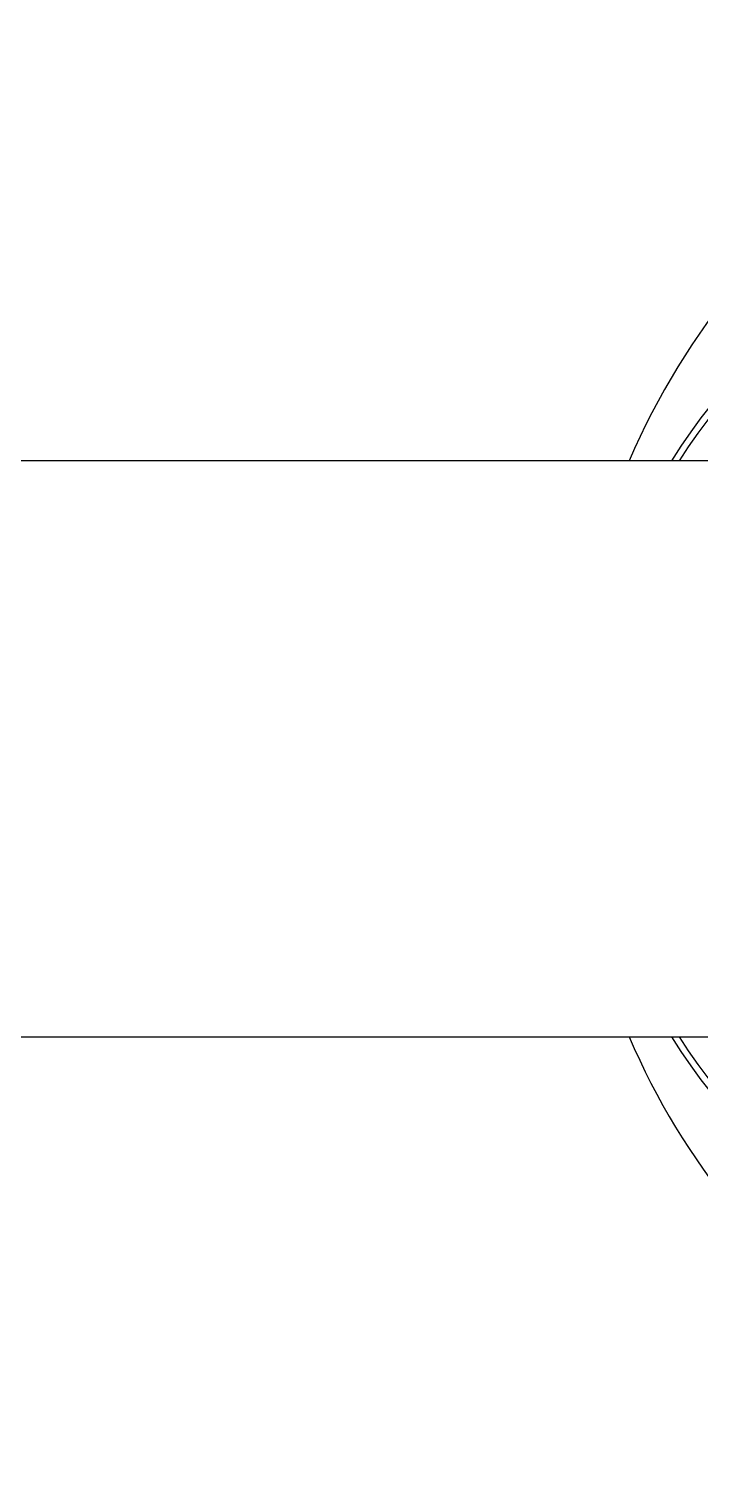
# Model space of a CAD drawing. Header units: millimetres. Extents: x -33000 to 294000, y 0 to 42408.
# Drawn here: x 57734.37 to 57756.5, y 15170.88 to 15218.35 of the extents above; entities that cross this region are included whole.
import ezdxf

# ---------------------------------------------------------------- set-up
doc = ezdxf.new("R2010")
doc.units = ezdxf.units.MM
doc.header["$LTSCALE"] = 50
doc.layers.add('arch', color=8, linetype='Continuous')

msp = doc.modelspace()

# ---------------------------------------------------------------- linework, layer by layer
at = {"layer": 'arch'}
for p, q in [((57766.711, 15204.105), (57706.766, 15204.105)), ((57706.766, 15185.105), (57766.711, 15185.105))]:
    msp.add_line(p, q, dxfattribs=at)
for centre, major_axis, start_param, end_param in [((57775.526, 15194.605, 0), (0, -23.75), 3.141593, 4.300912), ((57770.448, 15194.605, 0), (0, 17.898), 0, 1.011298), ((57770.261, 15194.605, 0), (0, -17.525), 3.141593, 4.13949), ((57775.526, 15194.605, 0), (0, -23.75), 5.12388, 6.239824), ((57770.448, 15194.605, 0), (0, 17.898), 2.130294, 3.141593), ((57770.261, 15194.605, 0), (0, -17.525), 5.285288, 6.283185)]:
    msp.add_ellipse(centre, major_axis=major_axis, ratio=0.981627, start_param=start_param, end_param=end_param, dxfattribs=at)

doc.saveas('drawing.dxf')
